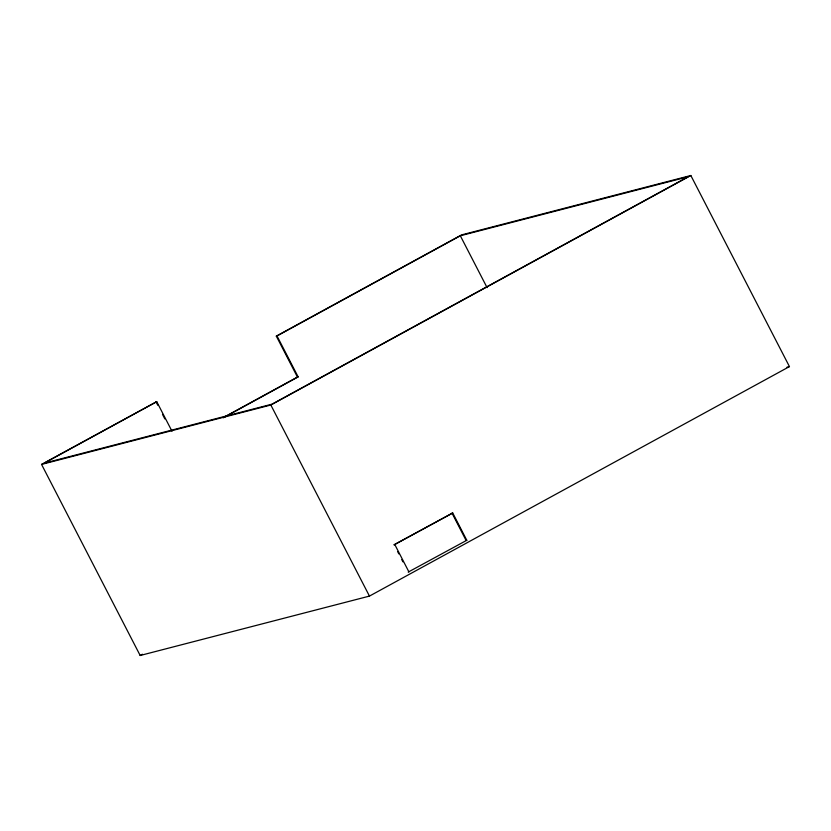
<?xml version="1.0" encoding="UTF-8"?>
<svg xmlns="http://www.w3.org/2000/svg" width="831" height="831" viewBox="0 0 831 831"><rect width="100%" height="100%" fill="white"/><g stroke="black" fill="none" stroke-linecap="round" stroke-linejoin="round"><path stroke-width="1.25" d="M276.308 336.129L277.014 335.953L298.152 376.89L297.446 377.077L276.308 336.129L461.548 234.903L690.831 175.507L789.45 366.585L369.452 596.097L140.169 655.493L41.55 464.415L156.737 401.674L172.007 431.247M156.737 401.674L44.188 463.179L272.059 404.146L688.193 176.743L460.322 235.775L277.014 335.953M224.827 416.757L297.446 377.077M223.259 417.816L298.152 376.89M41.55 464.415L270.833 405.019L690.831 175.507M140.169 655.493L142.444 654.246M452.718 512.976L394.123 544.793L452.718 512.976L466.804 540.275L408.218 572.092M786.947 367.229L789.45 366.585M466.804 540.275L466.098 540.451L452.012 513.153M460.322 235.775L487.091 287.64M394.829 544.606L408.914 571.905M397.644 551.618L398.818 553.893M401.757 559.575L402.931 561.849M270.833 405.019L369.452 596.097M156.031 401.861L157.797 405.268M162.492 414.368L164.839 418.917"/></g></svg>
